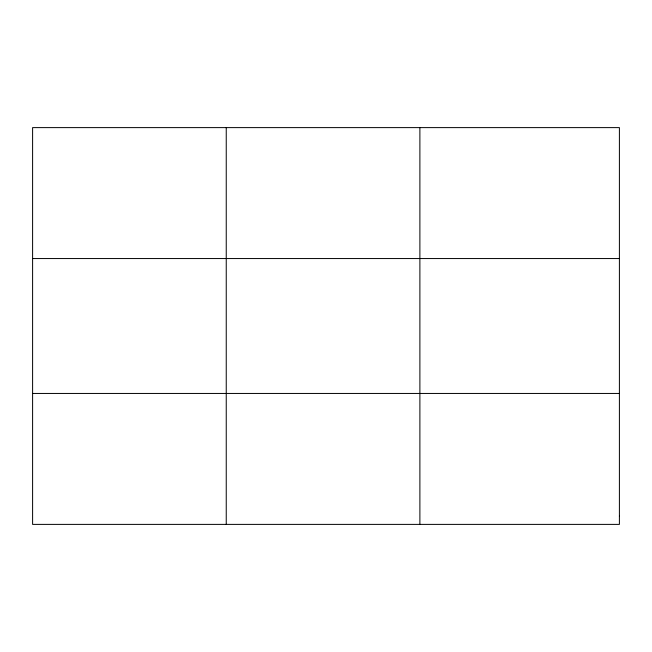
<?xml version="1.0" encoding="UTF-8"?>
<svg xmlns="http://www.w3.org/2000/svg" width="652" height="652" viewBox="0 0 652 652"><rect width="100%" height="100%" fill="white"/><g stroke="black" fill="none" stroke-linecap="round" stroke-linejoin="round"><path stroke-width="0.98" d="M226.244 127.613L226.244 524.387M419.888 127.613L419.888 524.387M32.6 258.551L619.4 258.551M32.6 393.449L619.4 393.449M619.4 516.205L619.4 524.387L32.6 524.387L32.6 127.613L619.4 127.613L619.4 516.205"/></g></svg>
